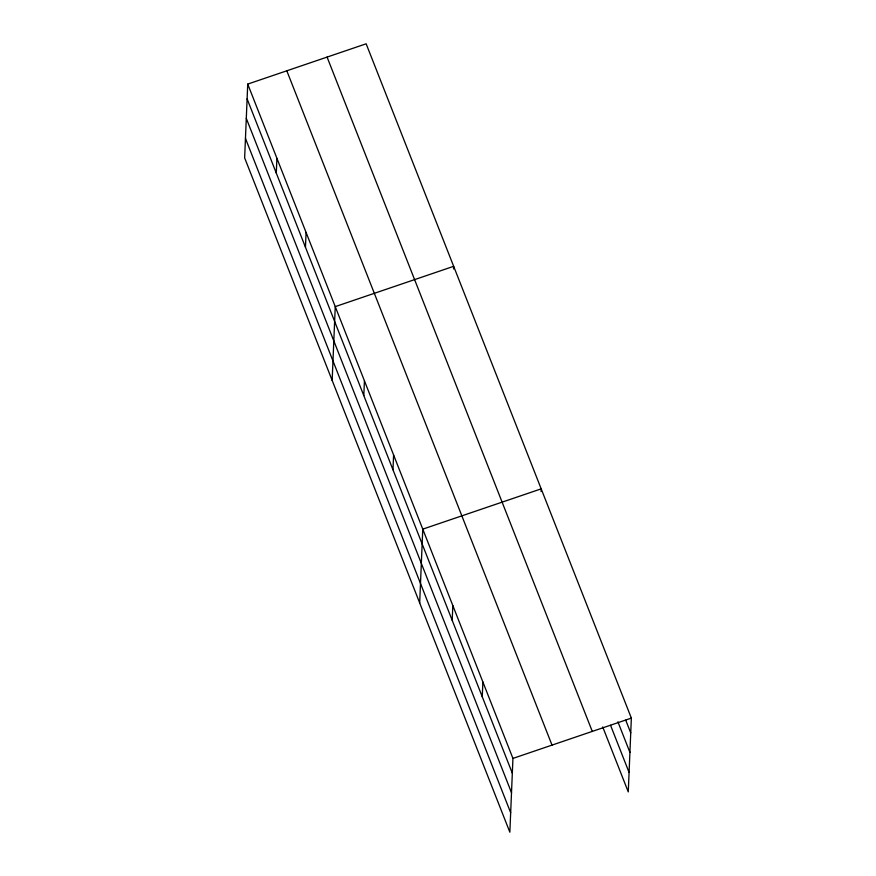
<?xml version="1.0" encoding="UTF-8"?>
<svg xmlns="http://www.w3.org/2000/svg" width="876" height="876" viewBox="0 0 876 876"><rect width="100%" height="100%" fill="white"/><g stroke="black" fill="none" stroke-linecap="round" stroke-linejoin="round"><path stroke-width="1.31" d="M247.733 84.096L244.645 157.888L509.854 832.2L512.942 758.408L247.733 84.096L366.146 43.8L631.355 718.112L628.267 791.904L602.721 726.949M276.29 173.065L276.904 158.271M305.461 247.24L306.074 232.447M332.157 380.414L335.256 306.622L453.669 266.326L453.56 269.009M363.803 395.591L364.427 380.797M392.974 469.766L393.598 454.972M419.681 602.929L422.769 529.148L541.193 488.852L541.072 491.535M452.202 620.361L452.826 605.568M482.26 696.781L482.884 681.988M512.942 758.408L631.355 718.112M625.727 720.171L630.742 732.905M617.898 721.802L629.921 752.375M610.55 725.306L629.077 772.435M327.076 57.093L592.285 731.416M286.813 70.803L552.022 745.115M247.109 98.889L512.318 773.201M246.298 118.359L511.507 792.67M245.455 138.419L510.664 812.731"/></g></svg>
